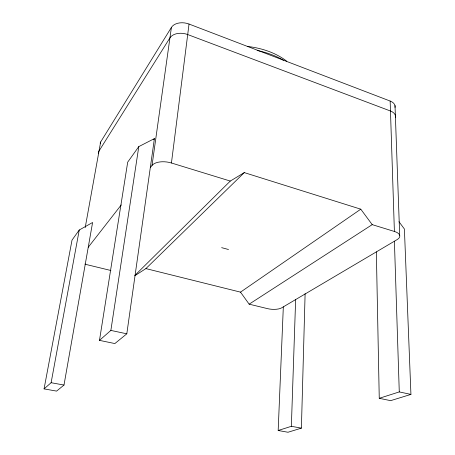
<?xml version="1.0" encoding="UTF-8"?>
<svg xmlns="http://www.w3.org/2000/svg" width="455" height="455" viewBox="0 0 455 455"><rect width="100%" height="100%" fill="white"/><g stroke="black" fill="none" stroke-linecap="round" stroke-linejoin="round"><path stroke-width="0.68" d="M283.323 306.863L278.176 430.504L287.998 432.25L301.398 428.127L305.112 293.668M278.176 430.504L291.359 426.307L295.636 299.583M150.298 167.662L152.027 165.449A14.947 7.587 7.8 0 1 171.438 162.992L189.035 24.047L390.151 101.044A12.279 7.138 -4.1 0 1 395.042 107.425M152.027 165.449L171.404 27.414A13.474 9.049 9.8 0 1 189.035 24.047M126.808 333.816L154.41 138.599L138.798 146.601L127.696 162.151L99.486 340.374L114.859 343.559L126.808 333.816L110.866 330.415L99.486 340.374M110.866 330.415L138.798 146.601M63.996 385.055L92.598 222.484L79.244 230.008L72.015 240.126L44.067 388.883L56.579 391.107L63.996 385.055L51.114 382.718L44.067 388.883M85.21 227.585L100.652 141.983L171.404 27.414M51.114 382.718L79.244 230.008M153.591 139.713L154.41 138.599M88.242 247.258L121.24 204.932M135.129 275.167L230.298 181.062L244.289 172.604L360.781 209.181L372.207 224.639L394.394 231.453A13.462 5.852 -1.2 0 1 397.084 239.637L281.617 307.87A10.476 3.754 3.2 0 1 267.529 308.644L249.152 304.167L240.507 292.138L145.901 268.598L134.708 275.787M145.901 268.598L244.289 172.604M240.507 292.138L360.781 209.181M249.152 304.167L372.207 224.639M376.348 251.888L379.254 398.301L399.274 391.92L410.933 394.405L404.404 229.024L398.972 221.704M410.933 394.405L390.629 400.656L379.254 398.301M291.359 426.307L301.398 428.127M110.889 270.503L87.656 264.85A11.676 4.482 8.8 0 1 84.914 264.025M221.648 247.656L228.518 249.511M171.438 162.992L230.298 181.062M395.008 105.554L399.689 235.258M390.151 101.044L394.394 231.453M394.405 241.218L399.274 391.92M98.689 153.346A10.835 5.517 10.6 0 1 99.031 150.969L169.937 37.862A13.587 8.958 9.6 0 1 187.705 34.552L390.475 111.014A12.37 7.053 -3.9 0 1 395.401 117.327M100.202 143.388A10.766 5.596 10.8 0 1 100.652 141.983M257.155 50.471A64.104 39.443 4.6 0 1 283.419 60.236M247.56 46.473A58.684 36.502 4.6 0 1 286.786 61.277"/></g></svg>
